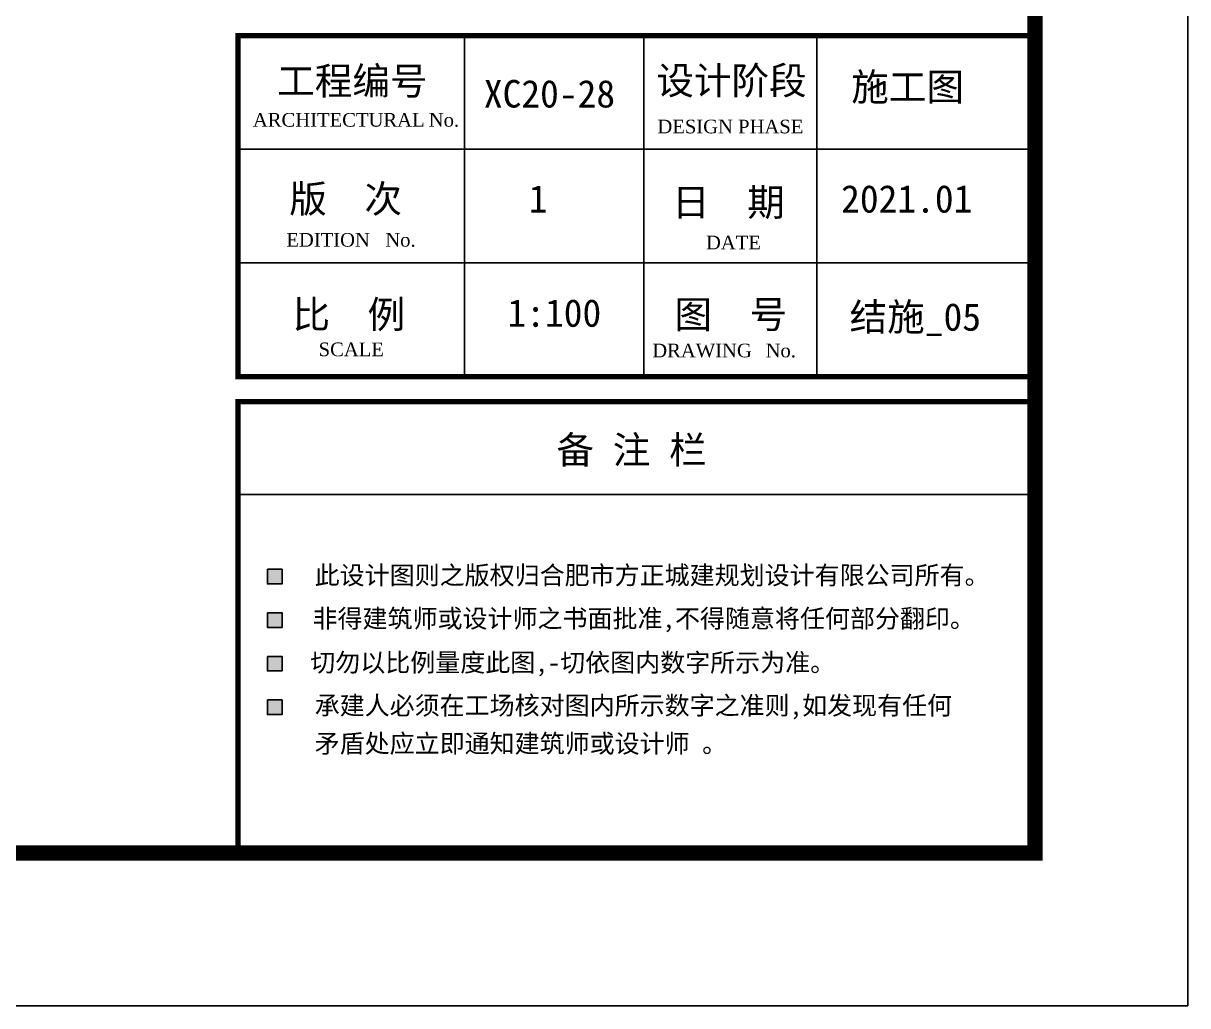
# Model space of a CAD drawing. Extents: x -3102990 to -851544, y -5293060 to -2540151.
# Drawn here: x -2251164 to -2243536, y -2672902 to -2666469 of the extents above; entities that cross this region are included whole.
import ezdxf

# ---------------------------------------------------------------- set-up
doc = ezdxf.new("R2010")
doc.units = 0
doc.header["$LTSCALE"] = 1000
doc.layers.get('0').update_dxf_attribs({"linetype": 'CONTINUOUS'})
for name, color, linetype in [('1', 140, 'CONTINUOUS'), ('PUB_TEXT', 7, 'CONTINUOUS'), ('PUB_TITLE', 4, 'CONTINUOUS')]:
    doc.layers.add(name, color=color, linetype=linetype)
doc.layers.add('yichutu', color=7, linetype='CONTINUOUS', true_color=0xffffff, plot=False)
doc.styles.add('GHF', font='times.ttf')
doc.styles.add('STYLE1', font='simhei.ttf', dxfattribs={"width": 0.8})

# ---------------------------------------------------------------- blocks, each defined once
blk = doc.blocks.new('*U3142')
at = {"layer": 'PUB_TEXT', "style": 'STYLE1'}
blk.add_text('备 注 栏', height=180, dxfattribs=at).set_placement((503975.6, -819746.6))
blk = doc.blocks.new('A$C16496DF1')
for points in [[(98071.6, 2762.8), (98167.4, 2762.8), (98167.4, 2858.5), (98071.6, 2858.5)], [(98071.6, 2477.4), (98167.4, 2477.4), (98167.4, 2573.2), (98071.6, 2573.2)], [(98071.6, 2192), (98167.4, 2192), (98167.4, 2287.8), (98071.6, 2287.8)], [(98071.6, 1906.7), (98167.4, 1906.7), (98167.4, 2002.4), (98071.6, 2002.4)]]:
    blk.add_hatch(color=256).paths.add_polyline_path(points)
for points in [[(98071.6, 2858.5), (98167.4, 2858.5), (98167.4, 2762.8), (98071.6, 2762.8)], [(98071.6, 2573.2), (98167.4, 2573.2), (98167.4, 2477.4), (98071.6, 2477.4)], [(98071.6, 2287.8), (98167.4, 2287.8), (98167.4, 2192), (98071.6, 2192)], [(98071.6, 2002.4), (98167.4, 2002.4), (98167.4, 1906.7), (98071.6, 1906.7)]]:
    blk.add_lwpolyline(points, close=True)
at = {"layer": '1'}
blk.add_line((98329, 3956.1), (103100, 3956.1), dxfattribs=at)
at = {"layer": 'PUB_TITLE', "color": 4}
for p, q in [((97878.9, 6353.3), (103100, 6353.3)), ((97878.9, 6353.3), (103100, 6353.3)), ((99362, 6353.3), (99362, 4119.3)), ((100536.4, 6353.3), (100536.4, 4119.3)), ((101671.2, 6353.3), (101671.2, 4119.3)), ((97878.9, 5608.6), (103100, 5608.6)), ((97878.9, 4864), (103100, 4864)), ((97878.9, 3347.2), (103100, 3347.2))]:
    blk.add_line(p, q, dxfattribs=at)
at = {"layer": 'PUB_TITLE'}
blk.add_lwpolyline([(0, 0), (0, 42000), (104100, 42000), (104100, 0)], close=True, dxfattribs=at)
at = {"layer": 'PUB_TITLE', "const_width": 100}
blk.add_lwpolyline([(103100, 1000), (103100, 41000), (713.3, 41000), (713.3, 1000), (103100, 1000)], dxfattribs=at)
at = {"layer": 'PUB_TITLE', "color": 4, "const_width": 35.1}
blk.add_lwpolyline([(97878.9, 6353.3), (103100, 6353.3), (103100, 4119.3), (97878.9, 4119.3)], close=True, dxfattribs=at)
blk.add_lwpolyline([(97878.9, 1000), (97878.9, 3956.1), (103100, 3956.1), (103100, 1000)], dxfattribs=at)
at = {"xscale": 1.002951946575195, "yscale": 1.002951914444566, "zscale": 1.002951922000648}
blk.add_blockref('*U3142', (-405498.8, 825716.4), dxfattribs=at)
at = {"layer": 'PUB_TEXT'}
for s, height, style, p in [('工程编号', 180.53, 'STYLE1', (98135.3, 5966.1)), (' 设计阶段', 180.53, 'STYLE1', (100495.9, 5968.4)), ('施工图', 180.53, 'STYLE1', (101895.6, 5926.8)), ('XC20-28', 180.53, 'STYLE1', (99489.1, 5882.1)), ('ARCHITECTURAL', 89.363, 'GHF', (97976.2, 5756.8)), ('No.', 89.36, 'GHF', (99128.4, 5756.8)), ('     DESIGN PHASE', 89.363, 'GHF', (100457.4, 5713.1)), ('版  次', 180.53, 'STYLE1', (98214.7, 5194)), ('1', 180.5, 'STYLE1', (99783.6, 5194)), ('日  期', 180.53, 'STYLE1', (100722.1, 5171.7)), ('2021.01', 180.53, 'STYLE1', (101829.5, 5194)), ('EDITION', 89.36, 'GHF', (98195, 4971)), ('No.', 89.36, 'GHF', (98843.4, 4971)), ('DATE', 89.36, 'GHF', (100944.2, 4953.4)), ('比  例', 180.53, 'STYLE1', (98235.4, 4436.8)), ('1:100', 180.53, 'STYLE1', (99644, 4446.4)), ('图  号', 180.53, 'STYLE1', (100737.9, 4437)), ('SCALE', 89.36, 'GHF', (98406.8, 4253.7)), ('DRAWING', 89.36, 'GHF', (100592.2, 4246.3)), ('No.', 89.36, 'GHF', (101334.7, 4246.3))]:
    blk.add_text(s, height=height, dxfattribs=dict(at, style=style)).set_placement(p)
at = {"layer": 'PUB_TEXT', "style": 'STYLE1', "width": 1}
for s, p in [('此设计图则之版权归合肥市方正城建规划设计有限公司所有。', (98380.9, 2759.1)), ('非得建筑师或设计师之书面批准,不得随意将任何部分翻印。', (98366.8, 2475.9)), ('切勿以比例量度此图,-切依图内数字所示为准。', (98352.1, 2187.4)), ('承建人必须在工场核对图内所示数字之准则,如发现有任何', (98380.9, 1906.3)), ('矛盾处应立即通知建筑师或设计师 。', (98380.9, 1657.2))]:
    blk.add_text(s, height=120.053, dxfattribs=at).set_placement(p)
blk = doc.blocks.new('yct-1041-420-104100-42000-100-2006.0')
at = {"layer": 'yichutu', "color": 7, "true_color": 0xffffff}
blk.add_lwpolyline([(0, 0), (0, 42000), (104100, 42000), (104100, 0)], close=True, dxfattribs=at)

msp = doc.modelspace()

# ---------------------------------------------------------------- block references
at = {"ltscale": 1.5}
msp.add_blockref('A$C16496DF1', (-2347635.85, -2672902.4), dxfattribs=at)
at = {"layer": 'yichutu'}
msp.add_blockref('yct-1041-420-104100-42000-100-2006.0', (-2347635.85, -2672902.4), dxfattribs=at)

# ---------------------------------------------------------------- texts
at = {"layer": 'PUB_TEXT', "color": 3, "style": 'STYLE1'}
msp.add_text('结施_05', height=180.531, dxfattribs=at).set_placement((-2245750.82, -2668481.69))

doc.saveas('drawing.dxf')
